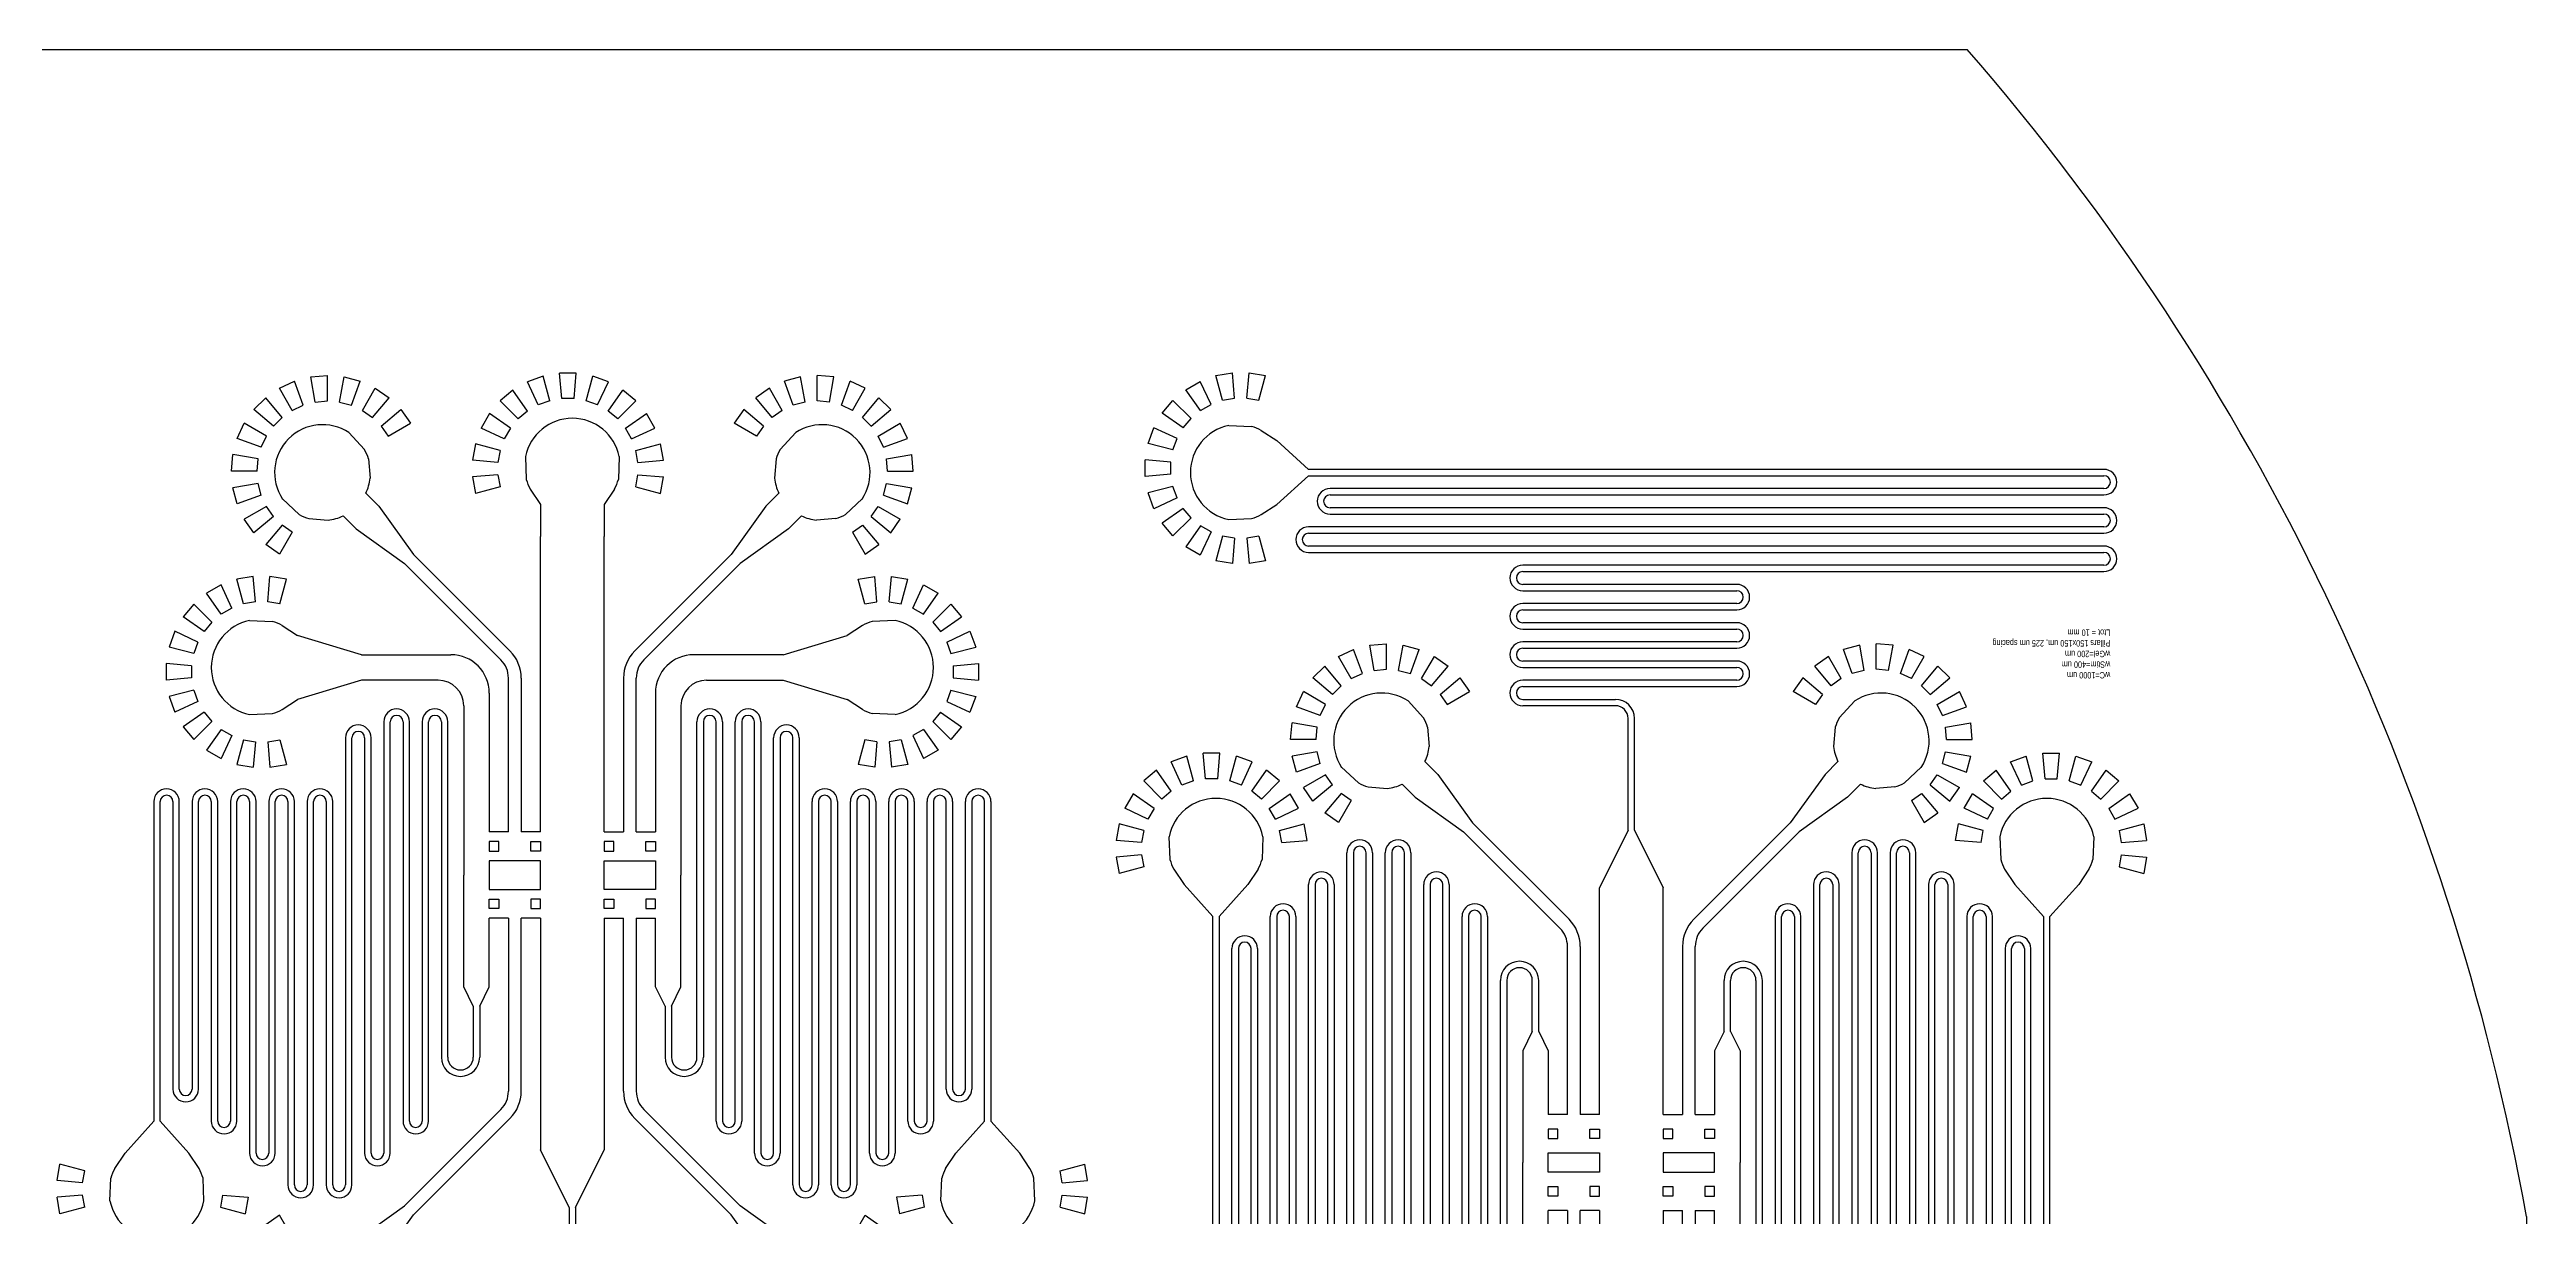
# Model space of a CAD drawing. Extents: x 5000 to 155000, y 156735 to 206735.
# Drawn here: x 116242 to 155000, y 188470 to 206735 of the extents above; entities that cross this region are included whole.
import ezdxf

# ---------------------------------------------------------------- set-up
doc = ezdxf.new("R2010")
doc.units = 0
doc.layers.get('0').update_dxf_attribs({"linetype": 'CONTINUOUS'})
doc.styles.get("Standard").update_dxf_attribs({"font": 'txt', "width": 0.75})

# ---------------------------------------------------------------- blocks, each defined once
blk = doc.blocks.new('CellMigration_Res100umX10cm_WC1000umWS400um')
for p, q in [((656, 11909), (656, 16459)), ((1656, 11909), (1656, 16459)), ((-144, 14009), (-144, 11909)), ((156, 11909), (156, 14244)), ((356, 14244), (356, 11909)), ((1956, 14244), (1956, 11909)), ((2156, 11909), (2156, 14244)), ((2456, 14009), (2456, 11909)), ((-544, 13809), (-544, 11159)), ((2856, 13809), (2856, 11159)), ((-2394, 13309), (-2394, 6309)), ((-2294, 6309), (-2294, 13309)), ((-2094, 13309), (-2094, 6809)), ((-1994, 6809), (-1994, 13309)), ((-1794, 13559), (-1794, 6809)), ((-1694, 6809), (-1694, 13559)), ((-1494, 13559), (-1494, 7309)), ((-1394, 7309), (-1394, 13559)), ((-1194, 13559), (-1194, 7309)), ((-1094, 7309), (-1094, 13559)), ((-894, 13559), (-894, 8309)), ((-794, 8309), (-794, 13559)), ((3106, 8309), (3106, 13559)), ((3206, 13559), (3206, 8309)), ((3406, 7309), (3406, 13559)), ((3506, 13559), (3506, 7309)), ((3706, 7309), (3706, 13559)), ((3806, 13559), (3806, 7309)), ((4006, 6809), (4006, 13559)), ((4106, 13559), (4106, 6809)), ((4306, 6809), (4306, 13309)), ((4406, 13309), (4406, 6809)), ((4606, 6309), (4606, 13309)), ((4706, 13309), (4706, 6309)), ((-5394, 12309), (-5394, 7309)), ((-5294, 7309), (-5294, 12309)), ((-5094, 12309), (-5094, 7809)), ((-4994, 7809), (-4994, 12309)), ((-4794, 12309), (-4794, 7809)), ((-4694, 7809), (-4694, 12309)), ((-4494, 12309), (-4494, 7309)), ((-4394, 7309), (-4394, 12309)), ((-4194, 12309), (-4194, 7309)), ((-4094, 7309), (-4094, 12309)), ((-3894, 12309), (-3894, 6809)), ((-3794, 6809), (-3794, 12309)), ((-3594, 12309), (-3594, 6809)), ((-3494, 6809), (-3494, 12309)), ((-3294, 12309), (-3294, 6309)), ((-3194, 6309), (-3194, 12309)), ((-2994, 12309), (-2994, 6309)), ((-2894, 6309), (-2894, 12309)), ((-2694, 12309), (-2694, 6309)), ((-2594, 6309), (-2594, 12309)), ((4906, 6309), (4906, 12309)), ((5006, 12309), (5006, 6309)), ((5206, 6309), (5206, 12309)), ((5306, 12309), (5306, 6309)), ((5506, 6309), (5506, 12309)), ((5606, 12309), (5606, 6309)), ((5806, 6809), (5806, 12309)), ((5906, 12309), (5906, 6809)), ((6106, 6809), (6106, 12309)), ((6206, 12309), (6206, 6809)), ((6406, 7309), (6406, 12309)), ((6506, 12309), (6506, 7309)), ((6706, 7309), (6706, 12309)), ((6806, 12309), (6806, 7309)), ((7006, 7809), (7006, 12309)), ((7106, 12309), (7106, 7809)), ((7306, 7809), (7306, 12309)), ((7406, 12309), (7406, 7809)), ((7606, 7309), (7606, 12309)), ((7706, 12309), (7706, 7309)), ((156, 11909), (-144, 11909)), ((-144, 11909), (-144, 11909)), ((-144, 11684), (-144, 11534)), ((6, 11684), (-144, 11684)), ((6, 11534), (6, 11684)), ((656, 11909), (356, 11909)), ((506, 11534), (506, 11684)), ((506, 11684), (656, 11684)), ((656, 11684), (656, 11534)), ((1656, 11909), (1956, 11909)), ((1656, 11684), (1656, 11534)), ((1806, 11684), (1656, 11684)), ((1806, 11534), (1806, 11684)), ((2156, 11909), (2456, 11909)), ((2306, 11534), (2306, 11684)), ((2306, 11684), (2456, 11684)), ((2456, 11909), (2456, 11909)), ((2456, 11684), (2456, 11534)), ((-144, 11534), (6, 11534)), ((656, 11309), (-144, 11309)), ((-144, 11309), (-144, 11009)), ((656, 11534), (506, 11534)), ((656, 11009), (656, 11309)), ((1656, 11534), (1806, 11534)), ((1656, 11009), (1656, 11309)), ((1656, 11309), (2456, 11309)), ((2456, 11534), (2306, 11534)), ((2456, 11309), (2456, 11009)), ((-544, 9409), (-544, 11159)), ((-144, 11009), (656, 11009)), ((2456, 11009), (1656, 11009)), ((2856, 9409), (2856, 11159)), ((-144, 10634), (-144, 10784)), ((-144, 10784), (6, 10784)), ((6, 10634), (-144, 10634)), ((6, 10784), (6, 10634)), ((656, 10784), (506, 10784)), ((506, 10784), (506, 10634)), ((506, 10634), (656, 10634)), ((656, 10634), (656, 10784)), ((1656, 10634), (1656, 10784)), ((1656, 10784), (1806, 10784)), ((1806, 10634), (1656, 10634)), ((1806, 10784), (1806, 10634)), ((2456, 10784), (2306, 10784)), ((2306, 10784), (2306, 10634)), ((2306, 10634), (2456, 10634)), ((2456, 10634), (2456, 10784)), ((156, 10409), (-144, 10409)), ((-144, 10409), (-144, 10409)), ((-144, 9409), (-144, 10409)), ((156, 10409), (156, 7775)), ((656, 10409), (356, 10409)), ((356, 7775), (356, 10409)), ((656, 10409), (656, 6859)), ((1656, 10409), (1656, 6859)), ((1656, 10409), (1956, 10409)), ((1956, 7775), (1956, 10409)), ((2156, 10409), (2456, 10409)), ((2156, 10409), (2156, 7775)), ((2456, 10409), (2456, 10409)), ((2456, 9409), (2456, 10409)), ((-394, 9109), (-544, 9409)), ((-294, 9109), (-144, 9409)), ((2606, 9109), (2456, 9409)), ((2706, 9109), (2856, 9409)), ((-394, 9109), (-394, 8309)), ((-294, 9109), (-294, 8309)), ((2606, 9109), (2606, 8309)), ((2706, 9109), (2706, 8309)), ((-1471, 5983), (39, 7492)), ((3782, 5983), (2273, 7492)), ((-5394, 7309), (-5844, 6809)), ((-5294, 7309), (-4844, 6809)), ((180, 7351), (-1329, 5842)), ((2131, 7351), (3641, 5842)), ((7606, 7309), (7156, 6809)), ((7706, 7309), (8156, 6809)), ((-6907, 6378), (-6862, 6636)), ((-6475, 6532), (-6862, 6636)), ((-6003, 6567), (-5844, 6809)), ((-4685, 6567), (-4844, 6809)), ((1106, 5959), (656, 6859)), ((1206, 5959), (1656, 6859)), ((6997, 6567), (7156, 6809)), ((8315, 6567), (8156, 6809)), ((8787, 6532), (9173, 6636)), ((9218, 6378), (9173, 6636)), ((-6509, 6343), (-6907, 6378)), ((-6509, 6343), (-6475, 6532)), ((-6079, 6059), (-6065, 6416)), ((-4609, 6059), (-4623, 6416)), ((6921, 6059), (6935, 6416)), ((8391, 6059), (8377, 6416)), ((8820, 6343), (8787, 6532)), ((8820, 6343), (9218, 6378)), ((-6509, 6151), (-6907, 6117)), ((-6862, 5859), (-6907, 6117)), ((-6475, 5963), (-6862, 5859)), ((-6475, 5963), (-6509, 6151)), ((-4317, 6151), (-4350, 5963)), ((-4350, 5963), (-3964, 5859)), ((-4317, 6151), (-3918, 6117)), ((-3918, 6117), (-3964, 5859)), ((-3427, 5837), (-3642, 5687)), ((-3227, 5491), (-3427, 5837)), ((-2228, 5438), (-1471, 5983)), ((-1874, 5085), (-1329, 5842)), ((1106, 5959), (1106, 4209)), ((1206, 5959), (1206, 4209)), ((4186, 5085), (3641, 5842)), ((4539, 5438), (3782, 5983)), ((5539, 5491), (5739, 5837)), ((5739, 5837), (5953, 5687)), ((6628, 6151), (6230, 6117)), ((6230, 6117), (6275, 5859)), ((6662, 5963), (6275, 5859)), ((6628, 6151), (6662, 5963)), ((8787, 5963), (8820, 6151)), ((8787, 5963), (9173, 5859)), ((8820, 6151), (9218, 6117)), ((9173, 5859), (9218, 6117)), ((-6410, 5782), (-6772, 5613)), ((-6641, 5387), (-6772, 5613)), ((-6314, 5616), (-6641, 5387)), ((-6191, 5469), (-6473, 5187)), ((-6314, 5616), (-6410, 5782)), ((-6044, 5346), (-6191, 5469)), ((-4635, 5469), (-4782, 5346)), ((-4635, 5469), (-4352, 5187)), ((-4416, 5782), (-4512, 5616)), ((-4512, 5616), (-4184, 5387)), ((-4416, 5782), (-4053, 5613)), ((-4053, 5613), (-4184, 5387)), ((-3827, 5502), (-3977, 5288)), ((-3520, 5245), (-3827, 5502)), ((-3385, 5381), (-3642, 5687)), ((-3227, 5491), (-3385, 5381)), ((-2429, 5236), (-2228, 5438)), ((4741, 5236), (4539, 5438)), ((5539, 5491), (5696, 5381)), ((5696, 5381), (5953, 5687)), ((5832, 5245), (6138, 5502)), ((6138, 5502), (6288, 5288)), ((6727, 5782), (6365, 5613)), ((6365, 5613), (6495, 5387)), ((6823, 5616), (6495, 5387)), ((6946, 5469), (6663, 5187)), ((6727, 5782), (6823, 5616)), ((6946, 5469), (7093, 5346)), ((8355, 5346), (8502, 5469)), ((8502, 5469), (8785, 5187)), ((8625, 5616), (8721, 5782)), ((8625, 5616), (8953, 5387)), ((8721, 5782), (9084, 5613)), ((8953, 5387), (9084, 5613)), ((-6273, 5019), (-6473, 5187)), ((-6044, 5346), (-6273, 5019)), ((-5878, 5250), (-6047, 4888)), ((-5697, 5185), (-5878, 5250)), ((-5697, 5185), (-5801, 4798)), ((-5509, 5151), (-5543, 4753)), ((-5317, 5151), (-5509, 5151)), ((-5317, 5151), (-5282, 4753)), ((-4948, 5250), (-5128, 5185)), ((-5128, 5185), (-5024, 4798)), ((-4948, 5250), (-4779, 4888)), ((-4782, 5346), (-4552, 5019)), ((-4352, 5187), (-4552, 5019)), ((-4087, 5051), (-4155, 4798)), ((-3711, 4914), (-4087, 5051)), ((-3630, 5088), (-3977, 5288)), ((-3520, 5245), (-3630, 5088)), ((-3378, 4973), (-3117, 5215)), ((-2966, 5279), (-2667, 5305)), ((-2076, 4883), (-1874, 5085)), ((4387, 4883), (4186, 5085)), ((5277, 5279), (4978, 5305)), ((5690, 4973), (5428, 5215)), ((5832, 5245), (5942, 5088)), ((5942, 5088), (6288, 5288)), ((6023, 4914), (6398, 5051)), ((6398, 5051), (6466, 4798)), ((6663, 5187), (6864, 5019)), ((7093, 5346), (6864, 5019)), ((7259, 5250), (7090, 4888)), ((7259, 5250), (7439, 5185)), ((7439, 5185), (7336, 4798)), ((7628, 5151), (7593, 4753)), ((7628, 5151), (7820, 5151)), ((7820, 5151), (7855, 4753)), ((8009, 5185), (8189, 5250)), ((8009, 5185), (8112, 4798)), ((8189, 5250), (8358, 4888)), ((8355, 5346), (8584, 5019)), ((8584, 5019), (8785, 5187)), ((-5801, 4798), (-6047, 4888)), ((-5282, 4753), (-5543, 4753)), ((-4779, 4888), (-5024, 4798)), ((-3761, 4729), (-4155, 4798)), ((-3711, 4914), (-3761, 4729)), ((6023, 4914), (6072, 4729)), ((6072, 4729), (6466, 4798)), ((7090, 4888), (7336, 4798)), ((7593, 4753), (7855, 4753)), ((8112, 4798), (8358, 4888)), ((-4177, 4538), (-4155, 4278)), ((-3777, 4538), (-4177, 4538)), ((-3761, 4347), (-4155, 4278)), ((-3777, 4538), (-3761, 4347)), ((-2034, 4347), (-2008, 4645)), ((4345, 4347), (4319, 4645)), ((6089, 4538), (6072, 4347)), ((6072, 4347), (6466, 4278)), ((6089, 4538), (6489, 4538)), ((6489, 4538), (6466, 4278)), ((-3711, 4162), (-4087, 4025)), ((-4087, 4025), (-3977, 3788)), ((-3630, 3988), (-3977, 3788)), ((-3711, 4162), (-3630, 3988)), ((-2339, 3934), (-2097, 4196)), ((-1835, 3831), (-1725, 3988)), ((-1725, 3988), (-1378, 3788)), ((1406, 4009), (2856, 4009)), ((2856, 3909), (1406, 3909)), ((4036, 3988), (3690, 3788)), ((4146, 3831), (4036, 3988)), ((4651, 3934), (4408, 4196)), ((6023, 4162), (5942, 3988)), ((5942, 3988), (6288, 3788)), ((6023, 4162), (6398, 4025)), ((6398, 4025), (6288, 3788)), ((-3520, 3831), (-3827, 3574)), ((-3827, 3574), (-3642, 3389)), ((-3385, 3695), (-3642, 3389)), ((-3520, 3831), (-3385, 3695)), ((-3227, 3585), (-3427, 3239)), ((-3227, 3585), (-3054, 3504)), ((-3054, 3504), (-3191, 3128)), ((-2486, 3455), (-2301, 3504)), ((-2301, 3504), (-2164, 3128)), ((-2127, 3585), (-1970, 3695)), ((-2127, 3585), (-1927, 3239)), ((-1970, 3695), (-1713, 3389)), ((-1835, 3831), (-1528, 3574)), ((-1528, 3574), (-1378, 3788)), ((2856, 3709), (-494, 3709)), ((-494, 3609), (2856, 3609)), ((3840, 3574), (3690, 3788)), ((4146, 3831), (3840, 3574)), ((4282, 3695), (4025, 3389)), ((4439, 3585), (4239, 3239)), ((4439, 3585), (4282, 3695)), ((4613, 3504), (4476, 3128)), ((4798, 3455), (4613, 3504)), ((5539, 3585), (5365, 3504)), ((5365, 3504), (5502, 3128)), ((5539, 3585), (5739, 3239)), ((5832, 3831), (5696, 3695)), ((5696, 3695), (5953, 3389)), ((5832, 3831), (6138, 3574)), ((6138, 3574), (5953, 3389)), ((-3427, 3239), (-3191, 3128)), ((-2868, 3455), (-2938, 3061)), ((-2868, 3455), (-2677, 3438)), ((-2677, 3438), (-2677, 3038)), ((-2486, 3455), (-2417, 3061)), ((-2417, 3061), (-2164, 3128)), ((-1927, 3239), (-1713, 3389)), ((2856, 3409), (-494, 3409)), ((-494, 3309), (2856, 3309)), ((2856, 3109), (-494, 3109)), ((4239, 3239), (4025, 3389)), ((4728, 3061), (4476, 3128)), ((4798, 3455), (4728, 3061)), ((5180, 3455), (4989, 3438)), ((4989, 3438), (4989, 3038)), ((5180, 3455), (5249, 3061)), ((5739, 3239), (5502, 3128)), ((-2938, 3061), (-2677, 3038)), ((-494, 3009), (2856, 3009)), ((2856, 2809), (-494, 2809)), ((5249, 3061), (4989, 3038)), ((-494, 2709), (2856, 2709)), ((2856, 2509), (-494, 2509)), ((-494, 2409), (2856, 2409)), ((2856, 2209), (-494, 2209)), ((-494, 2109), (2856, 2109)), ((2856, 1909), (-6239, 1909)), ((-6239, 1809), (2856, 1809)), ((6206, 1609), (-6239, 1609)), ((6880, 1740), (7138, 1785)), ((6984, 1353), (6880, 1740)), ((7173, 1387), (7138, 1785)), ((7364, 1387), (7399, 1785)), ((7399, 1785), (7657, 1740)), ((7553, 1353), (7657, 1740)), ((7733, 1288), (7902, 1650)), ((7902, 1650), (8129, 1520)), ((-6239, 1509), (6206, 1509)), ((6206, 1309), (-6239, 1309)), ((-6239, 1209), (6206, 1209)), ((6984, 1353), (7173, 1387)), ((7364, 1387), (7553, 1353)), ((7733, 1288), (7899, 1192)), ((7899, 1192), (8129, 1520)), ((8046, 1069), (8329, 1352)), ((8329, 1352), (8497, 1151)), ((5871, 1009), (-6239, 1009)), ((-6239, 909), (5871, 909)), ((6706, 859), (6206, 409)), ((6949, 1018), (6706, 859)), ((7456, 1094), (7100, 1080)), ((8046, 1069), (8170, 922)), ((8170, 922), (8497, 1151)), ((8265, 756), (8628, 925)), ((8628, 925), (8717, 679)), ((5871, 709), (-6239, 709)), ((-6239, 609), (5871, 609)), ((6206, 409), (-6239, 409)), ((8265, 756), (8331, 576)), ((8331, 576), (8717, 679)), ((8364, 387), (8763, 422)), ((8763, 422), (8763, 160)), ((-6239, 309), (6206, 309)), ((6706, -141), (6206, 309)), ((8331, 6), (8265, -174)), ((8331, 6), (8717, -97)), ((8364, 387), (8364, 195)), ((8364, 195), (8763, 160)), ((6949, -300), (6706, -141)), ((7456, -375), (7100, -362)), ((8170, -340), (8046, -487)), ((8170, -340), (8497, -569)), ((8265, -174), (8628, -343)), ((8717, -97), (8628, -343)), ((6984, -772), (6880, -1158)), ((7173, -805), (6984, -772)), ((7553, -772), (7364, -805)), ((7553, -772), (7657, -1158)), ((7899, -610), (7733, -706)), ((7733, -706), (7902, -1068)), ((7899, -610), (8129, -938)), ((8046, -487), (8329, -770)), ((8497, -569), (8329, -770)), ((7138, -1203), (6880, -1158)), ((7173, -805), (7138, -1203)), ((7364, -805), (7399, -1203)), ((7657, -1158), (7399, -1203)), ((8129, -938), (7902, -1068))]:
    blk.add_line(p, q)
for centre, radius, start, end in [((-594, 8309), 300, 180, 0), ((-594, 8309), 200, 180, 0), ((2906, 8309), 300, 180, 0), ((2906, 8309), 200, 180, 0), ((-4894, 7809), 200, 180, 0), ((-4894, 7809), 100, 180, 0), ((-244, 7775), 400, 315, 0), ((-244, 7775), 600, 315, 0), ((2556, 7775), 600, 180, 225), ((2556, 7775), 400, 180, 225), ((7206, 7809), 200, 180, 0), ((7206, 7809), 100, 180, 0), ((-4294, 7309), 200, 180, 0), ((-4294, 7309), 100, 180, 0), ((-1294, 7309), 200, 180, 0), ((-1294, 7309), 100, 180, 0), ((3606, 7309), 200, 180, 0), ((3606, 7309), 100, 180, 0), ((6606, 7309), 200, 180, 0), ((6606, 7309), 100, 180, 0), ((-3694, 6809), 200, 180, 0), ((-3694, 6809), 100, 180, 0), ((-1894, 6809), 200, 180, 0), ((-1894, 6809), 100, 180, 0), ((4206, 6809), 200, 180, 0), ((4206, 6809), 100, 180, 0), ((6006, 6809), 200, 180, 0), ((6006, 6809), 100, 180, 0), ((-5344, 6209), 750, 151.4986, 164.0272), ((-5344, 6209), 750, 15.9728, 28.5014), ((-3094, 6309), 200, 180, 0), ((-3094, 6309), 100, 180, 0), ((-2494, 6309), 200, 180, 0), ((-2494, 6309), 100, 180, 0), ((4806, 6309), 200, 180, 0), ((4806, 6309), 100, 180, 0), ((5406, 6309), 200, 180, 0), ((5406, 6309), 100, 180, 0), ((7656, 6209), 750, 151.4986, 164.0272), ((7656, 6209), 750, 15.9728, 28.5014), ((-5344, 6209), 750, 191.537, 348.463), ((7656, 6209), 750, 191.537, 348.463), ((-2753, 4560), 750, 106.4986, 119.0272), ((-2753, 4560), 750, 64.4712, 83.4246), ((5064, 4560), 750, 96.5754, 115.5288), ((5064, 4560), 750, 60.9728, 73.5014), ((-2753, 4560), 750, 146.537, 303.463), ((-2753, 4560), 750, 6.5754, 25.5288), ((5064, 4560), 750, 154.4712, 173.4246), ((5064, 4560), 750, 236.537, 33.463), ((-2753, 4560), 750, 330.9728, 343.5014), ((5064, 4560), 750, 196.4986, 209.0272), ((1406, 4209), 300, 180, 270), ((1406, 4209), 200, 180, 270), ((2856, 3809), 200, 270, 90), ((2856, 3809), 100, 270, 90), ((-494, 3509), 200, 90, 270), ((-494, 3509), 100, 90, 270), ((-494, 2909), 200, 90, 270), ((2856, 3209), 200, 270, 90), ((2856, 3209), 100, 270, 90), ((-494, 2909), 100, 90, 270), ((2856, 2609), 200, 270, 90), ((-494, 2309), 200, 90, 270), ((-494, 2309), 100, 90, 270), ((2856, 2609), 100, 270, 90), ((2856, 2009), 200, 270, 90), ((2856, 2009), 100, 270, 90), ((-6239, 1709), 200, 90, 270), ((-6239, 1709), 100, 90, 270), ((6206, 1409), 200, 270, 90), ((-6239, 1109), 200, 90, 270), ((-6239, 1109), 100, 90, 270), ((6206, 1409), 100, 270, 90), ((5871, 809), 200, 270, 90), ((5871, 809), 100, 270, 90), ((7306, 359), 750, 105.9728, 118.5014), ((7306, 359), 750, 281.537, 78.463), ((-6239, 509), 200, 90, 270), ((-6239, 509), 100, 90, 270), ((7306, 359), 750, 241.4986, 254.0272)]:
    blk.add_arc(centre, radius, start, end)
at = {"insert": (-6338, 3582), "char_height": 100, "attachment_point": 1}
blk.add_mtext_dynamic_manual_height_columns('wC=1000 um\\PwStim=400 um\\PwGel=200 um\\PPillars 150x150 um, 225 um spacing\\PLtot = 10 mm', width=2501.39, gutter_width=9943, heights=[0], dxfattribs=at)
blk = doc.blocks.new('CellMigration_Res100umX10cm_WC1000umWS400umPillarSp150um')
for p, q in [((991, 18617), (957, 19016)), ((1218, 19016), (957, 19016)), ((1183, 18617), (1218, 19016)), ((-3827, 18445), (-3642, 18630)), ((-3385, 18323), (-3642, 18630)), ((-3427, 18780), (-3191, 18890)), ((-3227, 18433), (-3427, 18780)), ((-3054, 18514), (-3191, 18890)), ((-2938, 18958), (-2677, 18981)), ((-2868, 18564), (-2938, 18958)), ((-2677, 18581), (-2677, 18981)), ((-2486, 18564), (-2417, 18958)), ((-2417, 18958), (-2164, 18890)), ((-2301, 18514), (-2164, 18890)), ((-2127, 18433), (-1927, 18780)), ((-1970, 18323), (-1713, 18630)), ((-1927, 18780), (-1713, 18630)), ((227, 18750), (27, 18582)), ((456, 18423), (227, 18750)), ((699, 18970), (453, 18881)), ((622, 18518), (453, 18881)), ((803, 18584), (699, 18970)), ((1183, 18617), (991, 18617)), ((1372, 18584), (1476, 18970)), ((1721, 18881), (1476, 18970)), ((1552, 18518), (1721, 18881)), ((1718, 18423), (1948, 18750)), ((2148, 18582), (1948, 18750)), ((4239, 18780), (4025, 18630)), ((4282, 18323), (4025, 18630)), ((4439, 18433), (4239, 18780)), ((4728, 18958), (4476, 18890)), ((4613, 18514), (4476, 18890)), ((4798, 18564), (4728, 18958)), ((4989, 18581), (4989, 18981)), ((5249, 18958), (4989, 18981)), ((5180, 18564), (5249, 18958)), ((5365, 18514), (5502, 18890)), ((5739, 18780), (5502, 18890)), ((5539, 18433), (5739, 18780)), ((5696, 18323), (5953, 18630)), ((6138, 18445), (5953, 18630)), ((-4087, 17994), (-3977, 18231)), ((-3630, 18031), (-3977, 18231)), ((-3520, 18188), (-3827, 18445)), ((-3520, 18188), (-3385, 18323)), ((-3227, 18433), (-3054, 18514)), ((-2868, 18564), (-2677, 18581)), ((-2486, 18564), (-2301, 18514)), ((-2127, 18433), (-1970, 18323)), ((-1835, 18188), (-1528, 18445)), ((-1725, 18031), (-1378, 18231)), ((-1528, 18445), (-1378, 18231)), ((-141, 18382), (-272, 18155)), ((186, 18152), (-141, 18382)), ((309, 18299), (27, 18582)), ((456, 18423), (309, 18299)), ((803, 18584), (622, 18518)), ((1552, 18518), (1372, 18584)), ((1865, 18299), (1718, 18423)), ((1865, 18299), (2148, 18582)), ((1988, 18152), (2316, 18382)), ((2447, 18155), (2316, 18382)), ((3840, 18445), (3690, 18231)), ((4036, 18031), (3690, 18231)), ((4146, 18188), (3840, 18445)), ((4439, 18433), (4282, 18323)), ((4798, 18564), (4613, 18514)), ((5180, 18564), (4989, 18581)), ((5539, 18433), (5365, 18514)), ((5832, 18188), (5696, 18323)), ((5832, 18188), (6138, 18445)), ((5942, 18031), (6288, 18231)), ((6398, 17994), (6288, 18231)), ((-3711, 17857), (-4087, 17994)), ((-3711, 17857), (-3630, 18031)), ((-2339, 18085), (-2097, 17823)), ((-1835, 18188), (-1725, 18031)), ((-362, 17910), (-407, 17652)), ((25, 17806), (-362, 17910)), ((90, 17986), (-272, 18155)), ((186, 18152), (90, 17986)), ((2084, 17986), (1988, 18152)), ((2084, 17986), (2447, 18155)), ((2150, 17806), (2536, 17910)), ((2582, 17652), (2536, 17910)), ((4146, 18188), (4036, 18031)), ((4651, 18085), (4408, 17823)), ((6023, 17857), (5942, 18031)), ((6023, 17857), (6398, 17994)), ((-4177, 17481), (-4155, 17741)), ((-3777, 17481), (-4177, 17481)), ((-3761, 17672), (-4155, 17741)), ((-3777, 17481), (-3761, 17672)), ((-2034, 17672), (-2008, 17373)), ((-9, 17617), (-407, 17652)), ((25, 17806), (-9, 17617)), ((421, 17709), (435, 17353)), ((1891, 17709), (1877, 17353)), ((2183, 17617), (2150, 17806)), ((2183, 17617), (2582, 17652)), ((4345, 17672), (4319, 17373)), ((6072, 17672), (6466, 17741)), ((6089, 17481), (6072, 17672)), ((6089, 17481), (6489, 17481)), ((6489, 17481), (6466, 17741)), ((-3761, 17290), (-4155, 17220)), ((-4087, 16968), (-4155, 17220)), ((-3711, 17105), (-4087, 16968)), ((-3711, 17105), (-3761, 17290)), ((-2076, 17136), (-1874, 16934)), ((-9, 17426), (-407, 17391)), ((-407, 17391), (-362, 17133)), ((25, 17237), (-362, 17133)), ((-9, 17426), (25, 17237)), ((497, 17201), (656, 16959)), ((1815, 17201), (1656, 16959)), ((2150, 17237), (2183, 17426)), ((2150, 17237), (2536, 17133)), ((2183, 17426), (2582, 17391)), ((2536, 17133), (2582, 17391)), ((4387, 17136), (4186, 16934)), ((6023, 17105), (6072, 17290)), ((6023, 17105), (6398, 16968)), ((6072, 17290), (6466, 17220)), ((6398, 16968), (6466, 17220)), ((-3630, 16931), (-3977, 16731)), ((-3827, 16517), (-3977, 16731)), ((-3520, 16774), (-3827, 16517)), ((-3520, 16774), (-3630, 16931)), ((-3378, 17046), (-3117, 16803)), ((-2966, 16740), (-2667, 16714)), ((-2429, 16782), (-2228, 16581)), ((-1874, 16934), (-1329, 16177)), ((656, 16959), (656, 16459)), ((1656, 16959), (1656, 16459)), ((4186, 16934), (3641, 16177)), ((4741, 16782), (4539, 16581)), ((5277, 16740), (4978, 16714)), ((5690, 17046), (5428, 16803)), ((5832, 16774), (5942, 16931)), ((5832, 16774), (6138, 16517)), ((5942, 16931), (6288, 16731)), ((6138, 16517), (6288, 16731)), ((-3385, 16638), (-3642, 16332)), ((-3427, 16182), (-3642, 16332)), ((-3227, 16528), (-3427, 16182)), ((-3227, 16528), (-3385, 16638)), ((-2228, 16581), (-1471, 16036)), ((656, 11834), (656, 16459)), ((1656, 11834), (1656, 16459)), ((4539, 16581), (3782, 16036)), ((5539, 16528), (5696, 16638)), ((5539, 16528), (5739, 16182)), ((5696, 16638), (5953, 16332)), ((5739, 16182), (5953, 16332)), ((-1471, 16036), (39, 14527)), ((180, 14668), (-1329, 16177)), ((2131, 14668), (3641, 16177)), ((3782, 16036), (2273, 14527)), ((-4340, 15700), (-4567, 15570)), ((-4337, 15242), (-4567, 15570)), ((-4171, 15338), (-4340, 15700)), ((-3837, 15835), (-4095, 15790)), ((-3991, 15403), (-4095, 15790)), ((-3802, 15437), (-3837, 15835)), ((-3611, 15437), (-3576, 15835)), ((-3318, 15790), (-3576, 15835)), ((-3422, 15403), (-3318, 15790)), ((5630, 15790), (5887, 15835)), ((5733, 15403), (5630, 15790)), ((5922, 15437), (5887, 15835)), ((6114, 15437), (6149, 15835)), ((6149, 15835), (6406, 15790)), ((6302, 15403), (6406, 15790)), ((6483, 15338), (6652, 15700)), ((6649, 15242), (6878, 15570)), ((6652, 15700), (6878, 15570)), ((-4767, 15402), (-4935, 15201)), ((-4607, 14972), (-4935, 15201)), ((-4484, 15119), (-4767, 15402)), ((-4484, 15119), (-4607, 14972)), ((-4171, 15338), (-4337, 15242)), ((-3802, 15437), (-3991, 15403)), ((-3894, 15144), (-3538, 15130)), ((-3422, 15403), (-3611, 15437)), ((5733, 15403), (5922, 15437)), ((6206, 15144), (5849, 15130)), ((6114, 15437), (6302, 15403)), ((6483, 15338), (6649, 15242)), ((6796, 15119), (7078, 15402)), ((6796, 15119), (6919, 14972)), ((6919, 14972), (7247, 15201)), ((7078, 15402), (7247, 15201)), ((-5066, 14975), (-5155, 14729)), ((-4769, 14626), (-5155, 14729)), ((-4703, 14806), (-5066, 14975)), ((-4703, 14806), (-4769, 14626)), ((-3386, 15068), (-3144, 14909)), ((-3144, 14909), (-3144, 14909)), ((-2144, 14609), (-3144, 14909)), ((4456, 14609), (5456, 14909)), ((5698, 15068), (5456, 14909)), ((5456, 14909), (5456, 14909)), ((7015, 14806), (7377, 14975)), ((7015, 14806), (7080, 14626)), ((7080, 14626), (7467, 14729)), ((7377, 14975), (7467, 14729)), ((-5201, 14472), (-5201, 14210)), ((-4802, 14437), (-5201, 14472)), ((-4802, 14437), (-4802, 14245)), ((-2144, 14609), (-744, 14609)), ((4456, 14609), (3056, 14609)), ((7114, 14437), (7512, 14472)), ((7114, 14437), (7114, 14245)), ((7512, 14472), (7512, 14210)), ((-4802, 14245), (-5201, 14210)), ((-4769, 14056), (-5155, 13953)), ((-4769, 14056), (-4703, 13876)), ((-2144, 14209), (-3144, 13909)), ((-944, 14209), (-2144, 14209)), ((-144, 14009), (-144, 11834)), ((156, 11834), (156, 14244)), ((356, 14244), (356, 11834)), ((1956, 14244), (1956, 11834)), ((2156, 11834), (2156, 14244)), ((2456, 14009), (2456, 11834)), ((3256, 14209), (4456, 14209)), ((4456, 14209), (5456, 13909)), ((7080, 14056), (7015, 13876)), ((7080, 14056), (7467, 13953)), ((7114, 14245), (7512, 14210)), ((-5155, 13953), (-5066, 13707)), ((-4703, 13876), (-5066, 13707)), ((-4607, 13710), (-4935, 13481)), ((-4607, 13710), (-4484, 13563)), ((-3894, 13675), (-3538, 13688)), ((-3386, 13750), (-3144, 13909)), ((-3144, 13909), (-3144, 13909)), ((-544, 13809), (-544, 11159)), ((2856, 13809), (2856, 11159)), ((5456, 13909), (5456, 13909)), ((5698, 13750), (5456, 13909)), ((6206, 13675), (5849, 13688)), ((6919, 13710), (6796, 13563)), ((6919, 13710), (7247, 13481)), ((7015, 13876), (7377, 13707)), ((7467, 13953), (7377, 13707)), ((-4935, 13481), (-4767, 13280)), ((-4484, 13563), (-4767, 13280)), ((-4337, 13440), (-4567, 13112)), ((-4171, 13344), (-4340, 12982)), ((-4337, 13440), (-4171, 13344)), ((-3991, 13278), (-4095, 12892)), ((-3991, 13278), (-3802, 13245)), ((-3802, 13245), (-3837, 12847)), ((-3611, 13245), (-3422, 13278)), ((-3611, 13245), (-3576, 12847)), ((-3422, 13278), (-3318, 12892)), ((-2394, 13309), (-2394, 6309)), ((-2294, 6309), (-2294, 13309)), ((-2094, 13309), (-2094, 6809)), ((-1994, 6809), (-1994, 13309)), ((-1794, 13559), (-1794, 6809)), ((-1694, 6809), (-1694, 13559)), ((-1494, 13559), (-1494, 7309)), ((-1394, 7309), (-1394, 13559)), ((-1194, 13559), (-1194, 7309)), ((-1094, 7309), (-1094, 13559)), ((-894, 13559), (-894, 8309)), ((-794, 8309), (-794, 13559)), ((3106, 8309), (3106, 13559)), ((3206, 13559), (3206, 8309)), ((3406, 7309), (3406, 13559)), ((3506, 13559), (3506, 7309)), ((3706, 7309), (3706, 13559)), ((3806, 13559), (3806, 7309)), ((4006, 6809), (4006, 13559)), ((4106, 13559), (4106, 6809)), ((4306, 6809), (4306, 13309)), ((4406, 13309), (4406, 6809)), ((4606, 6309), (4606, 13309)), ((4706, 13309), (4706, 6309)), ((5733, 13278), (5630, 12892)), ((5922, 13245), (5733, 13278)), ((5922, 13245), (5887, 12847)), ((6302, 13278), (6114, 13245)), ((6114, 13245), (6149, 12847)), ((6302, 13278), (6406, 12892)), ((6649, 13440), (6483, 13344)), ((6483, 13344), (6652, 12982)), ((6649, 13440), (6878, 13112)), ((6796, 13563), (7078, 13280)), ((7247, 13481), (7078, 13280)), ((-4567, 13112), (-4340, 12982)), ((-4095, 12892), (-3837, 12847)), ((-3576, 12847), (-3318, 12892)), ((5887, 12847), (5630, 12892)), ((6406, 12892), (6149, 12847)), ((6878, 13112), (6652, 12982)), ((-5394, 12309), (-5394, 7309)), ((-5294, 7309), (-5294, 12309)), ((-5094, 12309), (-5094, 7809)), ((-4994, 7809), (-4994, 12309)), ((-4794, 12309), (-4794, 7809)), ((-4694, 7809), (-4694, 12309)), ((-4494, 12309), (-4494, 7309)), ((-4394, 7309), (-4394, 12309)), ((-4194, 12309), (-4194, 7309)), ((-4094, 7309), (-4094, 12309)), ((-3894, 12309), (-3894, 6809)), ((-3794, 6809), (-3794, 12309)), ((-3594, 12309), (-3594, 6809)), ((-3494, 6809), (-3494, 12309)), ((-3294, 12309), (-3294, 6309)), ((-3194, 6309), (-3194, 12309)), ((-2994, 12309), (-2994, 6309)), ((-2894, 6309), (-2894, 12309)), ((-2694, 12309), (-2694, 6309)), ((-2594, 6309), (-2594, 12309)), ((4906, 6309), (4906, 12309)), ((5006, 12309), (5006, 6309)), ((5206, 6309), (5206, 12309)), ((5306, 12309), (5306, 6309)), ((5506, 6309), (5506, 12309)), ((5606, 12309), (5606, 6309)), ((5806, 6809), (5806, 12309)), ((5906, 12309), (5906, 6809)), ((6106, 6809), (6106, 12309)), ((6206, 12309), (6206, 6809)), ((6406, 7309), (6406, 12309)), ((6506, 12309), (6506, 7309)), ((6706, 7309), (6706, 12309)), ((6806, 12309), (6806, 7309)), ((7006, 7809), (7006, 12309)), ((7106, 12309), (7106, 7809)), ((7306, 7809), (7306, 12309)), ((7406, 12309), (7406, 7809)), ((7606, 7309), (7606, 12309)), ((7706, 12309), (7706, 7309)), ((156, 11834), (-144, 11834)), ((-144, 11834), (-144, 11834)), ((-144, 11684), (-144, 11534)), ((6, 11684), (-144, 11684)), ((6, 11534), (6, 11684)), ((656, 11834), (356, 11834)), ((506, 11534), (506, 11684)), ((506, 11684), (656, 11684)), ((656, 11684), (656, 11534)), ((1656, 11834), (1956, 11834)), ((1656, 11684), (1656, 11534)), ((1806, 11684), (1656, 11684)), ((1806, 11534), (1806, 11684)), ((2156, 11834), (2456, 11834)), ((2306, 11534), (2306, 11684)), ((2306, 11684), (2456, 11684)), ((2456, 11834), (2456, 11834)), ((2456, 11684), (2456, 11534)), ((-144, 11534), (6, 11534)), ((656, 11384), (-144, 11384)), ((-144, 11384), (-144, 10934)), ((656, 11534), (506, 11534)), ((656, 10934), (656, 11384)), ((1656, 11534), (1806, 11534)), ((1656, 10934), (1656, 11384)), ((1656, 11384), (2456, 11384)), ((2456, 11534), (2306, 11534)), ((2456, 11384), (2456, 10934)), ((-544, 9409), (-544, 11159)), ((-144, 10934), (656, 10934)), ((2456, 10934), (1656, 10934)), ((2856, 9409), (2856, 11159)), ((-144, 10634), (-144, 10784)), ((-144, 10784), (6, 10784)), ((6, 10634), (-144, 10634)), ((156, 10484), (-144, 10484)), ((-144, 10484), (-144, 10484)), ((-144, 9409), (-144, 10484)), ((6, 10784), (6, 10634)), ((156, 10484), (156, 7775)), ((656, 10484), (356, 10484)), ((356, 7775), (356, 10484)), ((656, 10784), (506, 10784)), ((506, 10784), (506, 10634)), ((506, 10634), (656, 10634)), ((656, 10634), (656, 10784)), ((656, 10484), (656, 6859)), ((1656, 10634), (1656, 10784)), ((1656, 10784), (1806, 10784)), ((1806, 10634), (1656, 10634)), ((1656, 10484), (1656, 6859)), ((1656, 10484), (1956, 10484)), ((1806, 10784), (1806, 10634)), ((1956, 7775), (1956, 10484)), ((2156, 10484), (2456, 10484)), ((2156, 10484), (2156, 7775)), ((2456, 10784), (2306, 10784)), ((2306, 10784), (2306, 10634)), ((2306, 10634), (2456, 10634)), ((2456, 10634), (2456, 10784)), ((2456, 10484), (2456, 10484)), ((2456, 9409), (2456, 10484)), ((-394, 9109), (-544, 9409)), ((-294, 9109), (-144, 9409)), ((2606, 9109), (2456, 9409)), ((2706, 9109), (2856, 9409)), ((-394, 9109), (-394, 8309)), ((-294, 9109), (-294, 8309)), ((2606, 9109), (2606, 8309)), ((2706, 9109), (2706, 8309)), ((-1471, 5983), (39, 7492)), ((3782, 5983), (2273, 7492)), ((-5394, 7309), (-5844, 6809)), ((-5294, 7309), (-4844, 6809)), ((180, 7351), (-1329, 5842)), ((2131, 7351), (3641, 5842)), ((7606, 7309), (7156, 6809)), ((7706, 7309), (8156, 6809)), ((-6907, 6378), (-6862, 6636)), ((-6475, 6532), (-6862, 6636)), ((-6003, 6567), (-5844, 6809)), ((-4685, 6567), (-4844, 6809)), ((1106, 5959), (656, 6859)), ((1206, 5959), (1656, 6859)), ((6997, 6567), (7156, 6809)), ((8315, 6567), (8156, 6809)), ((8787, 6532), (9173, 6636)), ((9218, 6378), (9173, 6636)), ((-6509, 6343), (-6907, 6378)), ((-6509, 6343), (-6475, 6532)), ((-6079, 6059), (-6065, 6416)), ((-4609, 6059), (-4623, 6416)), ((6921, 6059), (6935, 6416)), ((8391, 6059), (8377, 6416)), ((8820, 6343), (8787, 6532)), ((8820, 6343), (9218, 6378)), ((-6509, 6151), (-6907, 6117)), ((-6862, 5859), (-6907, 6117)), ((-6475, 5963), (-6862, 5859)), ((-6475, 5963), (-6509, 6151)), ((-4317, 6151), (-4350, 5963)), ((-4350, 5963), (-3964, 5859)), ((-4317, 6151), (-3918, 6117)), ((-3918, 6117), (-3964, 5859)), ((-3427, 5837), (-3642, 5687)), ((-3227, 5491), (-3427, 5837)), ((-2228, 5438), (-1471, 5983)), ((-1874, 5085), (-1329, 5842)), ((1106, 5959), (1106, 4209)), ((1206, 5959), (1206, 4209)), ((4186, 5085), (3641, 5842)), ((4539, 5438), (3782, 5983)), ((5539, 5491), (5739, 5837)), ((5739, 5837), (5953, 5687)), ((6628, 6151), (6230, 6117)), ((6230, 6117), (6275, 5859)), ((6662, 5963), (6275, 5859)), ((6628, 6151), (6662, 5963)), ((8787, 5963), (8820, 6151)), ((8787, 5963), (9173, 5859)), ((8820, 6151), (9218, 6117)), ((9173, 5859), (9218, 6117))]:
    blk.add_line(p, q)
for centre, radius, start, end in [((1156, 17559), 750, 11.537, 168.463), ((-2753, 17459), 750, 56.537, 213.463), ((5064, 17459), 750, 326.537, 123.463), ((-2753, 17459), 750, 16.4986, 29.0272), ((5064, 17459), 750, 150.9728, 163.5014), ((-2753, 17459), 750, 334.4712, 353.4246), ((1156, 17559), 750, 195.9728, 208.5014), ((1156, 17559), 750, 331.4986, 344.0272), ((5064, 17459), 750, 186.5754, 205.5288), ((-2753, 17459), 750, 240.9728, 253.5014), ((-2753, 17459), 750, 276.5754, 295.5288), ((5064, 17459), 750, 244.4712, 263.4246), ((5064, 17459), 750, 286.4986, 299.0272), ((-3744, 14409), 750, 101.537, 258.463), ((-3744, 14409), 750, 61.4986, 74.0272), ((6056, 14409), 750, 105.9728, 118.5014), ((6056, 14409), 750, 281.537, 78.463), ((-744, 14009), 600, 0, 90), ((-244, 14244), 400, 0, 45), ((-244, 14244), 600, 0, 45), ((2556, 14244), 600, 135, 180), ((2556, 14244), 400, 135, 180), ((3056, 14009), 600, 90, 180), ((-944, 13809), 400, 0, 90), ((3256, 13809), 400, 90, 180), ((-3744, 14409), 750, 285.9728, 298.5014), ((-1594, 13559), 200, 0, 180), ((-1594, 13559), 100, 0, 180), ((-994, 13559), 200, 0, 180), ((-994, 13559), 100, 0, 180), ((3306, 13559), 200, 360, 180), ((3306, 13559), 100, 360, 180), ((3906, 13559), 200, 360, 180), ((3906, 13559), 100, 360, 180), ((6056, 14409), 750, 241.4986, 254.0272), ((-2194, 13309), 200, 0, 180), ((-2194, 13309), 100, 0, 180), ((4506, 13309), 200, 360, 180), ((4506, 13309), 100, 360, 180), ((-5194, 12309), 200, 0, 180), ((-5194, 12309), 100, 0, 180), ((-4594, 12309), 200, 0, 180), ((-4594, 12309), 100, 0, 180), ((-3994, 12309), 200, 0, 180), ((-3994, 12309), 100, 0, 180), ((-3394, 12309), 200, 0, 180), ((-3394, 12309), 100, 0, 180), ((-2794, 12309), 200, 0, 180), ((-2794, 12309), 100, 0, 180), ((5106, 12309), 200, 0, 180), ((5106, 12309), 100, 0, 180), ((5706, 12309), 200, 0, 180), ((5706, 12309), 100, 0, 180), ((6306, 12309), 200, 0, 180), ((6306, 12309), 100, 0, 180), ((6906, 12309), 200, 0, 180), ((6906, 12309), 100, 0, 180), ((7506, 12309), 200, 0, 180), ((7506, 12309), 100, 0, 180), ((-594, 8309), 300, 180, 0), ((-594, 8309), 200, 180, 0), ((2906, 8309), 300, 180, 0), ((2906, 8309), 200, 180, 0), ((-4894, 7809), 200, 180, 0), ((-4894, 7809), 100, 180, 0), ((-244, 7775), 400, 315, 0), ((-244, 7775), 600, 315, 0), ((2556, 7775), 600, 180, 225), ((2556, 7775), 400, 180, 225), ((7206, 7809), 200, 180, 0), ((7206, 7809), 100, 180, 0), ((-4294, 7309), 200, 180, 0), ((-4294, 7309), 100, 180, 0), ((-1294, 7309), 200, 180, 0), ((-1294, 7309), 100, 180, 0), ((3606, 7309), 200, 180, 0), ((3606, 7309), 100, 180, 0), ((6606, 7309), 200, 180, 0), ((6606, 7309), 100, 180, 0), ((-3694, 6809), 200, 180, 0), ((-3694, 6809), 100, 180, 0), ((-1894, 6809), 200, 180, 0), ((-1894, 6809), 100, 180, 0), ((4206, 6809), 200, 180, 0), ((4206, 6809), 100, 180, 0), ((6006, 6809), 200, 180, 0), ((6006, 6809), 100, 180, 0), ((-5344, 6209), 750, 151.4986, 164.0272), ((-5344, 6209), 750, 15.9728, 28.5014), ((-3094, 6309), 200, 180, 0), ((-3094, 6309), 100, 180, 0), ((-2494, 6309), 200, 180, 0), ((-2494, 6309), 100, 180, 0), ((4806, 6309), 200, 180, 0), ((4806, 6309), 100, 180, 0), ((5406, 6309), 200, 180, 0), ((5406, 6309), 100, 180, 0), ((7656, 6209), 750, 151.4986, 164.0272), ((7656, 6209), 750, 15.9728, 28.5014), ((-5344, 6209), 750, 191.537, 348.463), ((7656, 6209), 750, 191.537, 348.463)]:
    blk.add_arc(centre, radius, start, end)

msp = doc.modelspace()

# ---------------------------------------------------------------- linework, layer by layer
for p, q in [((88749, 206735), (146251, 206735)), ((155000, 188470), (155000, 175000))]:
    msp.add_line(p, q)
msp.add_arc((117500, 181735), 38100, 10.1817, 41.0083)

# ---------------------------------------------------------------- block references
msp.add_blockref('CellMigration_Res100umX10cm_WC1000umWS400umPillarSp150um', (123267, 182654))
at = {"rotation": 180}
msp.add_blockref('CellMigration_Res100umX10cm_WC1000umWS400um', (142150, 200473), dxfattribs=at)

doc.saveas('drawing.dxf')
